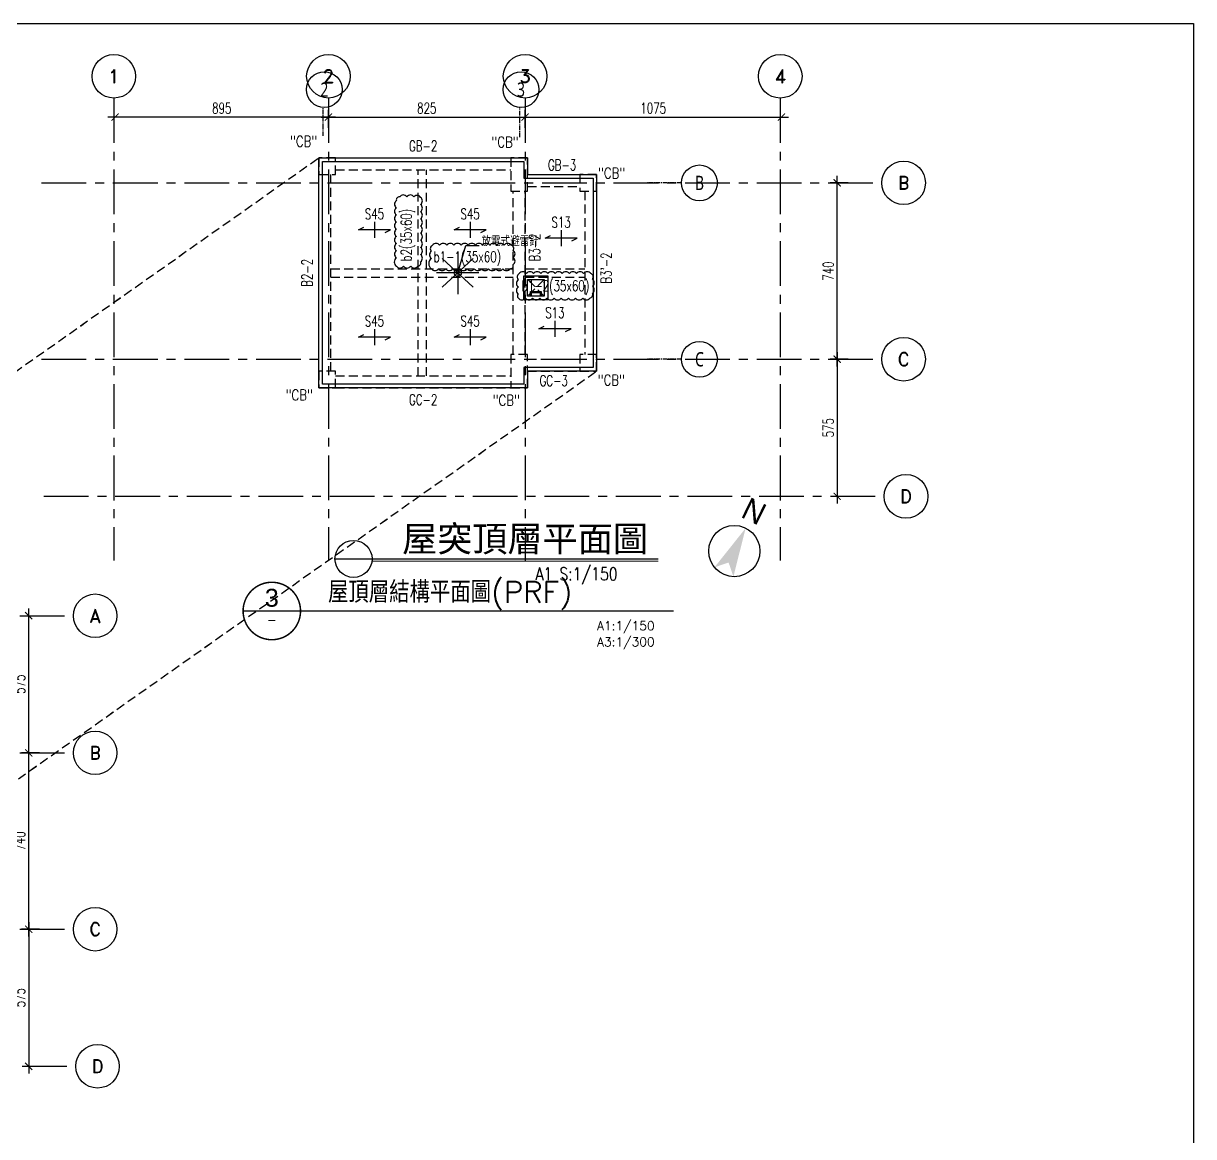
# Model space of a CAD drawing. Header units: millimetres. Extents: x -3377 to 119122, y -22007 to 15479.
# Drawn here: x 91975 to 96883, y 3090 to 7760 of the extents above; entities that cross this region are included whole.
import ezdxf
from ezdxf.enums import TextEntityAlignment as Align

# ---------------------------------------------------------------- set-up
doc = ezdxf.new("R2010")
doc.units = ezdxf.units.MM
doc.header["$LTSCALE"] = 150
doc.header["$MEASUREMENT"] = 0
doc.linetypes.add('CENTER', pattern=[2, 1.25, -0.25, 0.25, -0.25])
doc.linetypes.add('HIDDEN', pattern=[0.375, 0.25, -0.125])
doc.layers.get('0').update_dxf_attribs({"plot": 0})
doc.layers.add('5', color=5, linetype='Continuous', lineweight=13)
for name, color, linetype in [('Col-Line', 8, 'CENTER'), ('FIN', 5, 'Continuous'), ('GRID', 5, 'CENTER'), ('OPEN', 4, 'Continuous'), ('S-COLB', 4, 'HIDDEN'), ('S-GRID', 1, 'CENTER'), ('S-GRID-DIM', 2, 'Continuous'), ('S-GRID-T', 3, 'Continuous'), ('S-RCBMB', 3, 'HIDDEN'), ('S-RCBMG', 2, 'HIDDEN'), ('S-SLAB', 5, 'Continuous'), ('S-SLABT', 2, 'Continuous'), ('S-TEXTB', 3, 'Continuous'), ('S-TEXTC', 3, 'Continuous'), ('S-TEXTG', 2, 'Continuous'), ('S-TITLE', 2, 'Continuous'), ('TEXT', 2, 'Continuous'), ('WALL3', 4, 'Continuous'), ('指北針', 7, 'Continuous')]:
    doc.layers.add(name, color=color, linetype=linetype)
for name, color, linetype, plot in [('LABEL', 1, 'Continuous', False), ('S-ARCH', 252, 'Continuous', False), ('S-CLOUD_20220303', 4, 'Continuous', False)]:
    doc.layers.add(name, color=color, linetype=linetype, plot=plot)
doc.styles.add('C1', font='', dxfattribs={"bigfont": 'japanese.shx'})
doc.styles.add('CD1', font='romand', dxfattribs={"height": 3})
doc.styles.add('CD2', font='romand', dxfattribs={"height": 15})
doc.styles.add('CH1a', font='helvbld.shx', dxfattribs={"height": 6, "bigfont": 'lmp.shx'})
doc.styles.add('CHINA', font='romans.shx', dxfattribs={"width": 0.8, "bigfont": 'china.shx'})
doc.styles.add('CS4', font='romans.shx', dxfattribs={"width": 0.7, "height": 45, "bigfont": 'lsp.shx'})
doc.styles.add('CT', font='')
doc.styles.add('ET', font='simplex.shx', dxfattribs={"width": 0.8})
doc.styles.get('C1').set_extended_font_data('微軟正黑體')
doc.styles.get('CT').set_extended_font_data('DFKai-SB')
doc.dimstyles.new('DIM150', dxfattribs={"dimscale": 15, "dimtxt": 3, "dimasz": 2, "dimexe": 2, "dimexo": 2, "dimgap": 1, "dimtad": 1, "dimdec": 1, "dimdsep": 46, "dimtxsty": 'CS4', "dimblk1": 'ARCHTICK', "dimblk2": 'ARCHTICK', "dimsah": 1, "dimcen": 2, "dimdle": 2, "dimadec": 0, "dimazin": 0, "dimtfac": 1, "dimtdec": 1, "dimtmove": 0, "dimatfit": 3, "dimldrblk": 'TAA', "dimfxl": 0, "dimtolj": 1, "dimarcsym": 0})

# ---------------------------------------------------------------- blocks, each defined once
blk = doc.blocks.new('SG1')
at = {"layer": 'S-GRID-T'}
blk.add_circle((0, 6.09375), 6.09375, dxfattribs=at)
at = {"layer": 'S-GRID-T', "style": 'CD2'}
blk.add_attdef('GRID-BUB', text='', height=3.75, dxfattribs=at).set_placement((0, 6.09375), align=Align.MIDDLE_CENTER)
blk = doc.blocks.new('SG2')
at = {"layer": 'S-GRID-T'}
blk.add_circle((-6.09375, 0), 6.09375, dxfattribs=at)
at = {"layer": 'S-GRID-T', "style": 'CD2'}
blk.add_attdef('GRID-BUB', text='', height=3.75, dxfattribs=at).set_placement((-6.09375, 0), align=Align.MIDDLE_CENTER)
blk = doc.blocks.new('_ARCHTICK')
at = {"color": 0, "linetype": 'ByBlock', "const_width": 0.15}
blk.add_lwpolyline([(-0.5, -0.5), (0.5, 0.5)], dxfattribs=at)
blk = doc.blocks.new('*D132')
at = {"layer": 'DEFPOINTS', "color": 0, "transparency": 16777216}
for p in [(-6194.9, -2207.3), (-7019.9, -2283), (-6194.9, -2283)]:
    blk.add_point(p, dxfattribs=at)
at = {"layer": 'S-GRID-DIM', "color": 0, "lineweight": -2, "transparency": 16777216}
for p, q in [((-7049.9, -2207.3), (-6164.9, -2207.3)), ((-7019.9, -2253), (-7019.9, -2177.3)), ((-6194.9, -2253), (-6194.9, -2177.3))]:
    blk.add_line(p, q, dxfattribs=at)
at = {"layer": 'S-GRID-DIM', "color": 0, "lineweight": -2, "transparency": 16777216, "xscale": 30, "yscale": 30, "zscale": 30, "rotation": 180}
blk.add_blockref('_ARCHTICK', (-7019.9, -2207.3), dxfattribs=at)
at = {"layer": 'S-GRID-DIM', "color": 0, "lineweight": -2, "transparency": 16777216, "xscale": 30, "yscale": 30, "zscale": 30}
blk.add_blockref('_ARCHTICK', (-6194.9, -2207.3), dxfattribs=at)
at = {"layer": 'S-GRID-DIM', "color": 0, "transparency": 16777216, "insert": (-6607.4, -2169.8), "char_height": 45, "attachment_point": 5, "style": 'CS4'}
blk.add_mtext('\\A1;825', dxfattribs=at)
blk = doc.blocks.new('TAA')
at = {"linetype": 'Continuous'}
blk.add_line((0, 0), (-1.66, 0), dxfattribs=at)
blk.add_solid([(-1.5, -0.25), (-1.5, 0.25), (0, 0)], dxfattribs=at)
blk = doc.blocks.new('*D133')
at = {"layer": 'DEFPOINTS', "color": 0, "transparency": 16777216}
for p in [(-4886, -3060), (-4810.3, -3060), (-4810.3, -3800)]:
    blk.add_point(p, dxfattribs=at)
at = {"layer": 'S-GRID-DIM', "color": 0, "lineweight": -2, "transparency": 16777216}
for p, q in [((-4886, -3830), (-4886, -3030)), ((-4840.3, -3060), (-4916, -3060)), ((-4840.3, -3800), (-4916, -3800))]:
    blk.add_line(p, q, dxfattribs=at)
at = {"layer": 'S-GRID-DIM', "color": 0, "lineweight": -2, "transparency": 16777216, "xscale": 30, "yscale": 30, "zscale": 30}
for p, rotation in [((-4886, -3060), 90), ((-4886, -3800), 270)]:
    blk.add_blockref('_ARCHTICK', p, dxfattribs=dict(at, rotation=rotation))
at = {"layer": 'S-GRID-DIM', "color": 0, "transparency": 16777216, "insert": (-4923.5, -3430), "char_height": 45, "attachment_point": 5, "rotation": 90, "style": 'CS4'}
blk.add_mtext('\\A1;740', dxfattribs=at)
blk = doc.blocks.new('*D134')
at = {"layer": 'DEFPOINTS', "color": 0, "transparency": 16777216}
for p in [(-7914.9, -2207.3), (-7914.9, -2207.3), (-7019.9, -2207.3)]:
    blk.add_point(p, dxfattribs=at)
at = {"layer": 'S-SLABT', "color": 0, "lineweight": -2, "transparency": 16777216}
blk.add_line((-6989.9, -2207.3), (-7944.9, -2207.3), dxfattribs=at)
at = {"layer": 'S-SLABT', "color": 0, "lineweight": -2, "transparency": 16777216, "xscale": 30, "yscale": 30, "zscale": 30, "rotation": 180}
blk.add_blockref('_ARCHTICK', (-7914.9, -2207.3), dxfattribs=at)
at = {"layer": 'S-SLABT', "color": 0, "lineweight": -2, "transparency": 16777216, "xscale": 30, "yscale": 30, "zscale": 30}
blk.add_blockref('_ARCHTICK', (-7019.9, -2207.3), dxfattribs=at)
at = {"layer": 'S-SLABT', "color": 0, "transparency": 16777216, "insert": (-7467.4, -2169.8), "char_height": 45, "attachment_point": 5, "style": 'CS4'}
blk.add_mtext('\\A1;895', dxfattribs=at)
blk = doc.blocks.new('*D135')
at = {"layer": 'DEFPOINTS', "color": 0, "transparency": 16777216}
for p in [(-6194.9, -2207.3), (-5119.9, -2207.3), (-5119.9, -2207.3)]:
    blk.add_point(p, dxfattribs=at)
at = {"layer": 'S-SLABT', "color": 0, "lineweight": -2, "transparency": 16777216}
blk.add_line((-6224.9, -2207.3), (-5089.9, -2207.3), dxfattribs=at)
at = {"layer": 'S-SLABT', "color": 0, "lineweight": -2, "transparency": 16777216, "xscale": 30, "yscale": 30, "zscale": 30, "rotation": 180}
blk.add_blockref('_ARCHTICK', (-6194.9, -2207.3), dxfattribs=at)
at = {"layer": 'S-SLABT', "color": 0, "lineweight": -2, "transparency": 16777216, "xscale": 30, "yscale": 30, "zscale": 30}
blk.add_blockref('_ARCHTICK', (-5119.9, -2207.3), dxfattribs=at)
at = {"layer": 'S-SLABT', "color": 0, "transparency": 16777216, "insert": (-5657.4, -2169.8), "char_height": 45, "attachment_point": 5, "style": 'CS4'}
blk.add_mtext('\\A1;1075', dxfattribs=at)
blk = doc.blocks.new('*D136')
at = {"layer": 'DEFPOINTS', "color": 0, "transparency": 16777216}
for p in [(-4886, -3800), (-4886, -4375), (-4886, -4375)]:
    blk.add_point(p, dxfattribs=at)
at = {"layer": 'S-SLABT', "color": 0, "lineweight": -2, "transparency": 16777216}
blk.add_line((-4886, -3770), (-4886, -4405), dxfattribs=at)
at = {"layer": 'S-SLABT', "color": 0, "lineweight": -2, "transparency": 16777216, "xscale": 30, "yscale": 30, "zscale": 30}
for p, rotation in [((-4886, -3800), 90), ((-4886, -4375), 270)]:
    blk.add_blockref('_ARCHTICK', p, dxfattribs=dict(at, rotation=rotation))
at = {"layer": 'S-SLABT', "color": 0, "transparency": 16777216, "insert": (-4923.5, -4087.5), "char_height": 45, "attachment_point": 5, "rotation": 90, "style": 'CS4'}
blk.add_mtext('\\A1;575', dxfattribs=at)
blk = doc.blocks.new('*D137')
at = {"layer": 'DEFPOINTS', "color": 0, "transparency": 16777216}
for p in [(-4886, -2485), (-4886, -2485), (-4886, -3060)]:
    blk.add_point(p, dxfattribs=at)
at = {"layer": 'S-SLABT', "color": 0, "lineweight": -2, "transparency": 16777216}
blk.add_line((-4886, -3090), (-4886, -2455), dxfattribs=at)
at = {"layer": 'S-SLABT', "color": 0, "lineweight": -2, "transparency": 16777216, "xscale": 30, "yscale": 30, "zscale": 30}
for p, rotation in [((-4886, -2485), 90), ((-4886, -3060), 270)]:
    blk.add_blockref('_ARCHTICK', p, dxfattribs=dict(at, rotation=rotation))
at = {"layer": 'S-SLABT', "color": 0, "transparency": 16777216, "insert": (-4923.5, -2772.5), "char_height": 45, "attachment_point": 5, "rotation": 90, "style": 'CS4'}
blk.add_mtext('\\A1;575', dxfattribs=at)
blk = doc.blocks.new('COL(R2F-R3F)')
for points in [[(-10450.9, -5416), (-10380.9, -5416), (-10380.9, -5346), (-10450.9, -5346)], [(-9645.9, -5486), (-9575.9, -5486), (-9575.9, -5346), (-9645.9, -5346)], [(-9355.9, -5486), (-9285.9, -5486), (-9285.9, -5416), (-9355.9, -5416)], [(-9645.9, -6311), (-9575.9, -6311), (-9575.9, -6171), (-9645.9, -6171)], [(-9355.9, -6241), (-9285.9, -6241), (-9285.9, -6171), (-9355.9, -6171)], [(-10450.9, -6311), (-10380.9, -6311), (-10380.9, -6241), (-10450.9, -6241)]]:
    blk.add_lwpolyline(points, close=True)
blk = doc.blocks.new('*D141')
at = {"layer": 'DEFPOINTS', "color": 0, "transparency": 16777216}
for p in [(94079.3, 7367), (93254.3, 7291.4), (94079.3, 7291.4)]:
    blk.add_point(p, dxfattribs=at)
at = {"layer": 'S-GRID-DIM', "color": 0, "lineweight": -2, "transparency": 16777216}
for p, q in [((93224.3, 7367), (94109.3, 7367)), ((93254.3, 7321.4), (93254.3, 7397)), ((94079.3, 7321.4), (94079.3, 7397))]:
    blk.add_line(p, q, dxfattribs=at)
at = {"layer": 'S-GRID-DIM', "color": 0, "lineweight": -2, "transparency": 16777216, "xscale": 30, "yscale": 30, "zscale": 30, "rotation": 180}
blk.add_blockref('_ARCHTICK', (93254.3, 7367), dxfattribs=at)
at = {"layer": 'S-GRID-DIM', "color": 0, "lineweight": -2, "transparency": 16777216, "xscale": 30, "yscale": 30, "zscale": 30}
blk.add_blockref('_ARCHTICK', (94079.3, 7367), dxfattribs=at)
at = {"layer": 'S-GRID-DIM', "color": 0, "transparency": 16777216, "insert": (93666.8, 7404.5), "char_height": 45, "attachment_point": 5, "style": 'CS4'}
blk.add_mtext('\\A1;825', dxfattribs=at)
blk = doc.blocks.new('*D142')
at = {"layer": 'DEFPOINTS', "color": 0, "transparency": 16777216}
for p in [(95388.2, 7091.2), (95463.9, 7091.2), (95463.9, 6351.2)]:
    blk.add_point(p, dxfattribs=at)
at = {"layer": 'S-GRID-DIM', "color": 0, "lineweight": -2, "transparency": 16777216}
for p, q in [((95388.2, 6321.2), (95388.2, 7121.2)), ((95433.9, 7091.2), (95358.2, 7091.2)), ((95433.9, 6351.2), (95358.2, 6351.2))]:
    blk.add_line(p, q, dxfattribs=at)
at = {"layer": 'S-GRID-DIM', "color": 0, "lineweight": -2, "transparency": 16777216, "xscale": 30, "yscale": 30, "zscale": 30}
for p, rotation in [((95388.2, 7091.2), 90), ((95388.2, 6351.2), 270)]:
    blk.add_blockref('_ARCHTICK', p, dxfattribs=dict(at, rotation=rotation))
at = {"layer": 'S-GRID-DIM', "color": 0, "transparency": 16777216, "insert": (95350.7, 6721.2), "char_height": 45, "attachment_point": 5, "rotation": 90, "style": 'CS4'}
blk.add_mtext('\\A1;740', dxfattribs=at)
blk = doc.blocks.new('*D138')
at = {"layer": 'DEFPOINTS', "color": 0, "transparency": 16777216}
for p in [(92359.3, 7367), (92359.3, 7367), (93254.3, 7367)]:
    blk.add_point(p, dxfattribs=at)
at = {"layer": 'S-SLABT', "color": 0, "lineweight": -2, "transparency": 16777216}
blk.add_line((93284.3, 7367), (92329.3, 7367), dxfattribs=at)
at = {"layer": 'S-SLABT', "color": 0, "lineweight": -2, "transparency": 16777216, "xscale": 30, "yscale": 30, "zscale": 30, "rotation": 180}
blk.add_blockref('_ARCHTICK', (92359.3, 7367), dxfattribs=at)
at = {"layer": 'S-SLABT', "color": 0, "lineweight": -2, "transparency": 16777216, "xscale": 30, "yscale": 30, "zscale": 30}
blk.add_blockref('_ARCHTICK', (93254.3, 7367), dxfattribs=at)
at = {"layer": 'S-SLABT', "color": 0, "transparency": 16777216, "insert": (92806.8, 7404.5), "char_height": 45, "attachment_point": 5, "style": 'CS4'}
blk.add_mtext('\\A1;895', dxfattribs=at)
blk = doc.blocks.new('*D139')
at = {"layer": 'DEFPOINTS', "color": 0, "transparency": 16777216}
for p in [(94079.3, 7367), (95154.3, 7367), (95154.3, 7367)]:
    blk.add_point(p, dxfattribs=at)
at = {"layer": 'S-SLABT', "color": 0, "lineweight": -2, "transparency": 16777216}
blk.add_line((94049.3, 7367), (95184.3, 7367), dxfattribs=at)
at = {"layer": 'S-SLABT', "color": 0, "lineweight": -2, "transparency": 16777216, "xscale": 30, "yscale": 30, "zscale": 30, "rotation": 180}
blk.add_blockref('_ARCHTICK', (94079.3, 7367), dxfattribs=at)
at = {"layer": 'S-SLABT', "color": 0, "lineweight": -2, "transparency": 16777216, "xscale": 30, "yscale": 30, "zscale": 30}
blk.add_blockref('_ARCHTICK', (95154.3, 7367), dxfattribs=at)
at = {"layer": 'S-SLABT', "color": 0, "transparency": 16777216, "insert": (94616.8, 7404.5), "char_height": 45, "attachment_point": 5, "style": 'CS4'}
blk.add_mtext('\\A1;1075', dxfattribs=at)
blk = doc.blocks.new('*D140')
at = {"layer": 'DEFPOINTS', "color": 0, "transparency": 16777216}
for p in [(95388.2, 6351.2), (95388.2, 5776.2), (95388.2, 5776.2)]:
    blk.add_point(p, dxfattribs=at)
at = {"layer": 'S-SLABT', "color": 0, "lineweight": -2, "transparency": 16777216}
blk.add_line((95388.2, 6381.2), (95388.2, 5746.2), dxfattribs=at)
at = {"layer": 'S-SLABT', "color": 0, "lineweight": -2, "transparency": 16777216, "xscale": 30, "yscale": 30, "zscale": 30}
for p, rotation in [((95388.2, 6351.2), 90), ((95388.2, 5776.2), 270)]:
    blk.add_blockref('_ARCHTICK', p, dxfattribs=dict(at, rotation=rotation))
at = {"layer": 'S-SLABT', "color": 0, "transparency": 16777216, "insert": (95350.7, 6063.7), "char_height": 45, "attachment_point": 5, "rotation": 90, "style": 'CS4'}
blk.add_mtext('\\A1;575', dxfattribs=at)
blk = doc.blocks.new('A$C7DDD6D7B')
at = {"layer": 'FIN'}
blk.add_hatch(color=252, dxfattribs=at).paths.add_polyline_path([(582.4, -485.4, -1), (582.4, -479.2, -1)])
at = {"color": 252}
for points in [[(647.7, -421.9), (517.3, -543.1)], [(647.6, -543.2), (517.4, -421.8)], [(582.5, -393.5), (582.5, -571.5)], [(671.5, -482.5), (493.5, -482.5)]]:
    blk.add_lwpolyline(points, dxfattribs=at)
blk.add_circle((582.5, -482.5), 15, dxfattribs=at)
at = {"layer": '5', "color": 252, "linetype": 'Continuous'}
blk.add_lwpolyline([(222.9, -1691.7), (1423.6, -1691.7)], dxfattribs=at)
at = {"layer": 'Col-Line', "color": 252, "linetype": 'ByBlock'}
for centre in [(22.8, 286.4), (847.8, 286.4), (1596.3, -105), (1596.3, -845)]:
    blk.add_circle(centre, 75, dxfattribs=at)
at = {"layer": 'FIN', "color": 252}
blk.add_lwpolyline([(582.5, -482.5), (616, -367.7), (671.8, -367.7)], dxfattribs=at)
blk.add_circle((582.4, -482.3), 3.11, dxfattribs=at)
at = {"layer": 'GRID', "color": 252, "ltscale": 0.1}
for p, q in [((17.8, 92.1), (17.8, 211.4)), ((842.8, 87.1), (842.8, 211.4)), ((1521.3, -105), (1377.5, -105)), ((1521.3, -845), (1377.5, -845))]:
    blk.add_line(p, q, dxfattribs=at)
at = {"layer": 'LABEL', "color": 252}
blk.add_lwpolyline([(67.5, -1682.5), (1423.6, -1682.5)], dxfattribs=at)
at = {"layer": 'LABEL', "color": 252, "linetype": 'Continuous'}
blk.add_arc((145.3, -1682.5), 77.8, 180.0000014999924, 179.9999985000077, dxfattribs=at)
at = {"layer": 'OPEN', "color": 252, "linetype": 'HIDDEN'}
for p, q in [((945, -510), (875, -580)), ((945, -580), (875, -510))]:
    blk.add_line(p, q, dxfattribs=at)
at = {"layer": 'OPEN', "color": 252}
for points in [[(960, -595), (860, -595), (860, -495), (960, -495)], [(945, -580), (875, -580), (875, -510), (945, -510)]]:
    blk.add_lwpolyline(points, close=True, dxfattribs=at)
for points in [[(887.5, -580), (887.5, -560), (932.5, -560), (932.5, -580)], [(892.5, -580), (892.5, -565), (927.5, -565), (927.5, -580)]]:
    blk.add_lwpolyline(points, dxfattribs=at)
at = {"layer": 'WALL3', "color": 252}
for points in [[(0, 0), (875, 0), (875, -70), (1165, -70), (1165, -895), (875, -895), (875, -965), (0, -965)], [(15, -15), (860, -15), (860, -85), (1150, -85), (1150, -880), (860, -880), (860, -950), (15, -950)]]:
    blk.add_lwpolyline(points, close=True, dxfattribs=at)
at = {"layer": '指北針', "color": 252}
blk.add_circle((1742.4, -1649.6), 107.4, dxfattribs=at)
for points in [[(1718.6, -1697.7), (1659.3, -1717.7), (1790.2, -1553.3)], [(1790.2, -1553.3), (1738.5, -1757), (1718.6, -1697.7)]]:
    blk.add_solid(points, dxfattribs=at)
at = {"layer": 'Col-Line', "color": 252, "style": 'C1', "width": 0.75}
for s, p in [('2', (22.8, 286.4)), ('3', (847.8, 286.4)), ('B', (1596.3, -105)), ('C', (1596.3, -845))]:
    blk.add_text(s, height=60, dxfattribs=at).set_placement(p, align=Align.MIDDLE)
at = {"layer": 'TEXT', "color": 252, "style": 'CHINA', "width": 0.8}
blk.add_text('放電式避雷針', height=40, dxfattribs=at).set_placement((802.2, -370.2), align=Align.CENTER)
at = {"layer": 'TEXT', "color": 252, "linetype": 'Continuous', "style": 'CT', "width": 1}
blk.add_text('屋突頂層平面圖', height=108, dxfattribs=at).set_placement((349.2, -1652.2))
at = {"layer": 'TEXT', "color": 252, "style": 'ET', "width": 0.8}
blk.add_text('A1 S:1/150', height=54, dxfattribs=at).set_placement((1253, -1772.2), align=Align.RIGHT)
at = {"layer": '指北針', "color": 252, "style": 'C1'}
blk.add_text('N', height=92.8, rotation=333.6216, dxfattribs=at).set_placement((1804.7, -1524.1), align=Align.CENTER)
blk = doc.blocks.new('2022-0217')
at = {"color": 252, "linetype": 'HIDDEN'}
for points in [[(74321.9, -5346), (77712.9, -2955), (81103.9, -564)], [(75486.9, -6241), (78877.9, -3850), (82268.9, -1459)]]:
    blk.add_lwpolyline(points, dxfattribs=at)
blk.add_blockref('A$C7DDD6D7B', (81103.9, -564))
blk = doc.blocks.new('LINE(3)')
at = {"layer": 'S-GRID'}
for points in [[(-7919.86, -2127.49), (-7919.86, -4644.65)], [(-7019.86, -2127.33), (-7019.86, -4644.49)], [(-6194.86, -2127.33), (-6194.86, -4644.49)], [(-5124.86, -2127.49), (-5124.86, -4644.65)], [(-8223.58, -2484.97), (-4698.62, -2484.97)], [(-8223.58, -3059.97), (-4698.62, -3059.97)], [(-8223.58, -3799.97), (-4698.62, -3799.97)], [(-8213.73, -4374.97), (-4688.77, -4374.97)]]:
    blk.add_lwpolyline(points, dxfattribs=at)
at = {"layer": 'S-GRID-T', "xscale": 15, "yscale": 15, "zscale": 15}
for name, p, values in [('SG1', (-7919.86, -2127.49), {'GRID-BUB': '1'}), ('SG1', (-7019.86, -2127.33), {'GRID-BUB': '2'}), ('SG1', (-6194.86, -2127.33), {'GRID-BUB': '3'}), ('SG1', (-5124.86, -2127.49), {'GRID-BUB': '4'}), ('SG2', (-4515.8, -2484.97), {'GRID-BUB': 'A'}), ('SG2', (-4515.8, -3059.97), {'GRID-BUB': 'B'}), ('SG2', (-4515.8, -3799.97), {'GRID-BUB': 'C'}), ('SG2', (-4505.95, -4374.97), {'GRID-BUB': 'D'})]:
    blk.add_blockref(name, p, dxfattribs=at).add_auto_attribs(values)
at = {"layer": 'S-GRID-DIM'}
dim = blk.add_linear_dim(base=(-6194.86, -2207.33), p1=(-7019.86, -2282.99), p2=(-6194.86, -2282.99), dimstyle='DIM150', dxfattribs=at)
dim.commit()
dim.dimension.update_dxf_attribs({"geometry": '*D132', "text_midpoint": (-6607.36, -2169.83)})
dim = blk.add_linear_dim(base=(-4886, -3059.97), p1=(-4810.33, -3799.97), p2=(-4810.33, -3059.97), angle=90, dimstyle='DIM150', dxfattribs=at)
dim.commit()
dim.dimension.update_dxf_attribs({"geometry": '*D133', "text_midpoint": (-4923.5, -3429.97)})
at = {"layer": 'S-SLABT'}
for base, p1, p2, picture, middle in [((-7914.86, -2207.33), (-7019.86, -2207.33), (-7914.86, -2207.33), '*D134', (-7467.36, -2169.83)), ((-5119.86, -2207.33), (-6194.86, -2207.33), (-5119.86, -2207.33), '*D135', (-5657.36, -2169.83))]:
    dim = blk.add_linear_dim(base=base, p1=p1, p2=p2, dimstyle='DIM150', dxfattribs=at)
    dim.commit()
    dim.dimension.update_dxf_attribs({"geometry": picture, "text_midpoint": middle})
for base, p1, p2, picture, middle in [((-4886, -2484.97), (-4886, -3059.97), (-4886, -2484.97), '*D137', (-4923.5, -2772.47)), ((-4886, -4374.97), (-4886, -3799.97), (-4886, -4374.97), '*D136', (-4923.5, -4087.47))]:
    dim = blk.add_linear_dim(base=base, p1=p1, p2=p2, angle=90, dimstyle='DIM150', dxfattribs=at)
    dim.commit()
    dim.dimension.update_dxf_attribs({"geometry": picture, "text_midpoint": middle})

msp = doc.modelspace()

# ---------------------------------------------------------------- linework, layer by layer
msp.add_lwpolyline([(84772.8, 7760.14), (96883.2, 7760.14), (96883.2, 0), (84772.8, 0)], close=True)
at = {"color": 252, "linetype": 'HIDDEN'}
for points in [[(86432.33, 2414.16), (89823.34, 4805.17), (93214.34, 7196.17)], [(87597.33, 1519.16), (90988.34, 3910.17), (94379.34, 6301.17)]]:
    msp.add_lwpolyline(points, dxfattribs=at)
at = {"layer": 'S-CLOUD_20220303'}
for points in [[(93539.35, 6741.75, 0.5205671), (93569.35, 6741.75, 0.5205671), (93599.35, 6741.75, 0.5205671), (93629.35, 6741.75, 0.5205671), (93640.79, 6760.31, 0.5205671), (93640.79, 6790.31, 0.5205671), (93640.79, 6820.31, 0.5205671), (93640.79, 6850.31, 0.5205671), (93640.79, 6880.31, 0.5205671), (93640.79, 6910.31, 0.5205671), (93640.79, 6940.31, 0.5205671), (93640.79, 6970.31, 0.5205671), (93640.79, 7000.31, 0.5205671), (93640.79, 7030.31, 0.5205671), (93613.22, 7032.74, 0.5205671), (93583.22, 7032.74, 0.5205671), (93553.22, 7032.74, 0.5205671), (93539.35, 7016.61, 0.5205671), (93539.35, 6986.61, 0.5205671), (93539.35, 6956.61, 0.5205671), (93539.35, 6926.61, 0.5205671), (93539.35, 6896.61, 0.5205671), (93539.35, 6866.61, 0.5205671), (93539.35, 6836.61, 0.5205671), (93539.35, 6806.61, 0.5205671), (93539.35, 6776.61, 0.5205671)], [(93686.22, 6731.17, 0.5205671), (93716.22, 6731.17, 0.5205671), (93746.22, 6731.17, 0.5205671), (93776.22, 6731.17, 0.5205671), (93806.22, 6731.17, 0.5205671), (93836.22, 6731.17, 0.5205671), (93866.22, 6731.17, 0.5205671), (93896.22, 6731.17, 0.5205671), (93926.22, 6731.17, 0.5205671), (93956.22, 6731.17, 0.5205671), (93986.22, 6731.17, 0.5205671), (94016.22, 6731.17, 0.5205671), (94029.34, 6748.05, 0.5205671), (94029.34, 6778.05, 0.5205671), (94029.34, 6808.05, 0.5205671), (94020.89, 6829.59, 0.5205671), (93990.89, 6829.59, 0.5205671), (93960.89, 6829.59, 0.5205671), (93930.89, 6829.59, 0.5205671), (93900.89, 6829.59, 0.5205671), (93870.89, 6829.59, 0.5205671), (93840.89, 6829.59, 0.5205671), (93810.89, 6829.59, 0.5205671), (93780.89, 6829.59, 0.5205671), (93750.89, 6829.59, 0.5205671), (93720.89, 6829.59, 0.5205671), (93690.89, 6829.59, 0.5205671), (93686.22, 6804.26, 0.5205671), (93686.22, 6774.26, 0.5205671)], [(94050.97, 6608.16, 0.5205671), (94080.97, 6608.16, 0.5205671), (94110.97, 6608.16, 0.5205671), (94140.97, 6608.16, 0.5205671), (94170.97, 6608.16, 0.5205671), (94200.97, 6608.16, 0.5205671), (94230.97, 6608.16, 0.5205671), (94260.97, 6608.16, 0.5205671), (94290.97, 6608.16, 0.5205671), (94320.97, 6608.16, 0.5205671), (94350.97, 6608.16, 0.5205671), (94361.7, 6627.43, 0.5205671), (94361.7, 6657.43, 0.5205671), (94361.7, 6687.43, 0.5205671), (94354.83, 6710.55, 0.5205671), (94324.83, 6710.55, 0.5205671), (94294.83, 6710.55, 0.5205671), (94264.83, 6710.55, 0.5205671), (94234.83, 6710.55, 0.5205671), (94204.83, 6710.55, 0.5205671), (94174.83, 6710.55, 0.5205671), (94144.83, 6710.55, 0.5205671), (94114.83, 6710.55, 0.5205671), (94084.83, 6710.55, 0.5205671), (94054.83, 6710.55, 0.5205671), (94050.97, 6684.41, 0.5205671), (94050.97, 6654.41, 0.5205671), (94050.97, 6624.41, 0.5205671)]]:
    msp.add_lwpolyline(points, format="xyb", close=True, dxfattribs=at)
at = {"layer": 'S-GRID'}
for points in [[(92354.34, 7446.85), (92354.34, 5506.49)], [(93254.34, 7447.02), (93254.34, 5506.65)], [(94079.34, 7447.02), (94079.34, 5506.65)], [(95149.34, 7446.85), (95149.34, 5506.49)], [(92050.62, 7091.17), (95575.59, 7091.17)], [(92050.62, 6351.17), (95575.59, 6351.17)], [(92060.47, 5776.17), (95585.44, 5776.17)]]:
    msp.add_lwpolyline(points, dxfattribs=at)
at = {"layer": 'S-RCBMB'}
for p, q in [((93630.59, 6281.17), (93630.59, 7146.17)), ((93665.59, 6281.17), (93665.59, 7146.17)), ((93264.34, 6731.17), (94029.34, 6731.17)), ((94079.34, 6731.17), (94329.34, 6731.17)), ((93264.34, 6696.17), (94029.34, 6696.17)), ((94079.34, 6696.17), (94329.34, 6696.17))]:
    msp.add_line(p, q, dxfattribs=at)
at = {"layer": 'S-RCBMG'}
for p, q in [((93284.34, 7196.17), (94019.34, 7196.17)), ((93214.34, 6301.17), (93214.34, 7126.17)), ((93264.34, 6301.17), (93264.34, 7126.17)), ((93284.34, 7146.17), (94019.34, 7146.17)), ((94089.34, 7126.17), (94309.34, 7126.17)), ((94089.34, 7076.17), (94309.34, 7076.17)), ((94029.34, 6371.17), (94029.34, 7056.17)), ((94079.34, 6371.17), (94079.34, 7056.17)), ((94329.34, 7056.17), (94329.34, 6371.17)), ((94379.34, 7056.17), (94379.34, 6371.17)), ((94089.34, 6351.17), (94309.34, 6351.17)), ((94089.34, 6301.17), (94309.34, 6301.17)), ((93284.34, 6281.17), (94019.34, 6281.17)), ((93284.34, 6231.17), (94019.34, 6231.17))]:
    msp.add_line(p, q, dxfattribs=at)
at = {"layer": 'S-SLAB'}
msp.add_lwpolyline([(94089.34, 6231.17), (93214.34, 6231.17), (93214.34, 7196.17), (94089.34, 7196.17), (94089.34, 7126.17), (94379.34, 7126.17), (94379.34, 6301.17), (94089.34, 6301.17), (94089.34, 6231.17)], dxfattribs=at)
at = {"layer": 'S-SLABT', "color": 1}
for p, q in [((93447.47, 6927.42), (93447.47, 6859.92)), ((93848.72, 6927.42), (93848.72, 6859.92)), ((94230.44, 6892.42), (94230.44, 6824.92)), ((94204.34, 6512.42), (94204.34, 6444.92)), ((93447.47, 6477.42), (93447.47, 6409.92)), ((93848.72, 6477.42), (93848.72, 6409.92))]:
    msp.add_line(p, q, dxfattribs=at)
for points in [[(93492.47, 6882.42), (93514.97, 6893.67), (93379.97, 6893.67), (93402.47, 6904.92)], [(93893.72, 6882.42), (93916.22, 6893.67), (93781.22, 6893.67), (93803.72, 6904.92)], [(94275.44, 6847.42), (94297.94, 6858.67), (94162.94, 6858.67), (94185.44, 6869.92)], [(94249.34, 6467.42), (94271.84, 6478.67), (94136.84, 6478.67), (94159.34, 6489.92)], [(93492.47, 6432.42), (93514.97, 6443.67), (93379.97, 6443.67), (93402.47, 6454.92)], [(93893.72, 6432.42), (93916.22, 6443.67), (93781.22, 6443.67), (93803.72, 6454.92)]]:
    msp.add_lwpolyline(points, dxfattribs=at)
at = {"layer": 'S-TITLE', "const_width": 6.25}
msp.add_lwpolyline([(92896.42, 5295.16, 1), (93137.37, 5295.16, 1)], format="xyb", close=True, dxfattribs=at)
msp.add_lwpolyline([(92896.42, 5295.16), (94702.26, 5295.16)], dxfattribs=at)

# ---------------------------------------------------------------- block references
at = {"layer": 'S-ARCH'}
msp.add_blockref('2022-0217', (12110.4, 7760.14), dxfattribs=at)
at = {"layer": 'S-COLB'}
msp.add_blockref('COL(R2F-R3F)', (103665.21, 12542.15), dxfattribs=at)
at = {"layer": 'S-GRID'}
msp.add_blockref('LINE(3)', (96883.2, 7760.14), dxfattribs=at)
at = {"layer": 'S-GRID-T', "xscale": 15, "yscale": 15, "zscale": 15}
for name, p, values in [('SG1', (92354.34, 7446.85), {'GRID-BUB': '1'}), ('SG1', (93254.34, 7447.02), {'GRID-BUB': '2'}), ('SG1', (94079.34, 7447.02), {'GRID-BUB': '3'}), ('SG1', (95149.34, 7446.85), {'GRID-BUB': '4'}), ('SG2', (95758.4, 7091.17), {'GRID-BUB': 'B'}), ('SG2', (95758.4, 6351.17), {'GRID-BUB': 'C'}), ('SG2', (95768.25, 5776.17), {'GRID-BUB': 'D'})]:
    msp.add_blockref(name, p, dxfattribs=at).add_auto_attribs(values)

# ---------------------------------------------------------------- texts
at = {"layer": 'S-SLABT', "color": 2, "style": 'CS4', "width": 0.7}
for s, p in [('S45', (93447.47, 6938.67)), ('S45', (93848.72, 6938.67)), ('S13', (94230.44, 6903.67)), ('S45', (93447.47, 6488.67)), ('S45', (93848.72, 6488.67)), ('S13', (94204.34, 6523.67))]:
    msp.add_text(s, height=45, dxfattribs=at).set_placement(p, align=Align.CENTER)
at = {"layer": 'S-TEXTB', "style": 'CS4', "width": 0.7}
msp.add_text('b2(35x60)', height=45, rotation=90, dxfattribs=at).set_placement((93580.59, 6761.17, 0), align=Align.MIDDLE_LEFT)
msp.add_text('b1-1(35x60)', height=45, dxfattribs=at).set_placement((93695.59, 6781.17), align=Align.MIDDLE_LEFT)
msp.add_text('b1-2(35x60)', height=45, dxfattribs=at).set_placement((94206.8, 6656.17), align=Align.MIDDLE)
at = {"layer": 'S-TEXTC', "style": 'CS4', "width": 0.8}
for p in [(93207.35, 7243.02), (94052.44, 7239.69), (93188.88, 6178.93), (94057.27, 6156.62)]:
    msp.add_text('"CB"', height=45, dxfattribs=at).set_placement(p, align=Align.RIGHT)
for p in [(94385.05, 7109.72), (94383.98, 6241.12)]:
    msp.add_text('"CB"', height=45, dxfattribs=at).set_placement(p)
at = {"layer": 'S-TEXTG', "style": 'CS4', "width": 0.7}
for s, p in [('GB-2', (93651.84, 7246.17, 0)), ('GB-3', (94234.34, 7166.17, -0.54)), ('GC-3', (94199.34, 6261.17)), ('GC-2', (93651.84, 6181.17))]:
    msp.add_text(s, height=45, dxfattribs=at).set_placement(p, align=Align.MIDDLE)
msp.add_text('B3-2', height=45, rotation=90, dxfattribs=at).set_placement((94119.34, 6761.17), align=Align.MIDDLE_LEFT)
at = {"layer": 'S-TEXTG', "linetype": 'Continuous', "style": 'CS4', "width": 0.7}
msp.add_text("B3'-2", height=45, rotation=90, dxfattribs=at).set_placement((94419.34, 6733.67), align=Align.MIDDLE)
at = {"layer": 'S-TEXTG', "style": 'CS4', "width": 0.7}
msp.add_text('B2-2', height=45, rotation=90, dxfattribs=at).set_placement((93164.34, 6713.67), align=Align.MIDDLE)
at = {"layer": 'S-TITLE', "style": 'CS4'}
msp.add_text('屋頂層結構平面圖(PRF)', height=90, dxfattribs=at).set_placement((93252.62, 5329.56))
at = {"layer": 'S-TITLE'}
for s, height, style, p in [('3', 75, 'CH1a', (93016.89, 5350.69)), ('-', 37.5, 'CD1', (93016.89, 5258.24))]:
    msp.add_text(s, height=height, dxfattribs=dict(at, style=style)).set_placement(p, align=Align.MIDDLE)
at = {"layer": 'S-TITLE', "style": 'CD1'}
for s, p in [('A1:1/150', (94622.49, 5214.35)), ('A3:1/300', (94622.49, 5146.85))]:
    msp.add_text(s, height=37.5, dxfattribs=at).set_placement(p, align=Align.RIGHT)

# ---------------------------------------------------------------- dimensions: what is measured, and where the dimension line sits
at = {"layer": 'S-GRID-DIM'}
dim = msp.add_linear_dim(base=(94079.34, 7367.02), p1=(93254.34, 7291.36), p2=(94079.34, 7291.36), dimstyle='DIM150', dxfattribs=at)
dim.commit()
dim.dimension.update_dxf_attribs({"geometry": '*D141', "text_midpoint": (93666.84, 7404.52)})
dim = msp.add_linear_dim(base=(95388.21, 7091.17), p1=(95463.87, 6351.17), p2=(95463.87, 7091.17), angle=90, dimstyle='DIM150', dxfattribs=at)
dim.commit()
dim.dimension.update_dxf_attribs({"geometry": '*D142', "text_midpoint": (95350.71, 6721.17)})
at = {"layer": 'S-SLABT'}
for base, p1, p2, picture, middle in [((92359.34, 7367.02), (93254.34, 7367.02), (92359.34, 7367.02), '*D138', (92806.84, 7404.52)), ((95154.34, 7367.02), (94079.34, 7367.02), (95154.34, 7367.02), '*D139', (94616.84, 7404.52))]:
    dim = msp.add_linear_dim(base=base, p1=p1, p2=p2, dimstyle='DIM150', dxfattribs=at)
    dim.commit()
    dim.dimension.update_dxf_attribs({"geometry": picture, "text_midpoint": middle})
dim = msp.add_linear_dim(base=(95388.21, 5776.17), p1=(95388.21, 6351.17), p2=(95388.21, 5776.17), angle=90, dimstyle='DIM150', dxfattribs=at)
dim.commit()
dim.dimension.update_dxf_attribs({"geometry": '*D140', "text_midpoint": (95350.71, 6063.67)})

doc.saveas('drawing.dxf')
